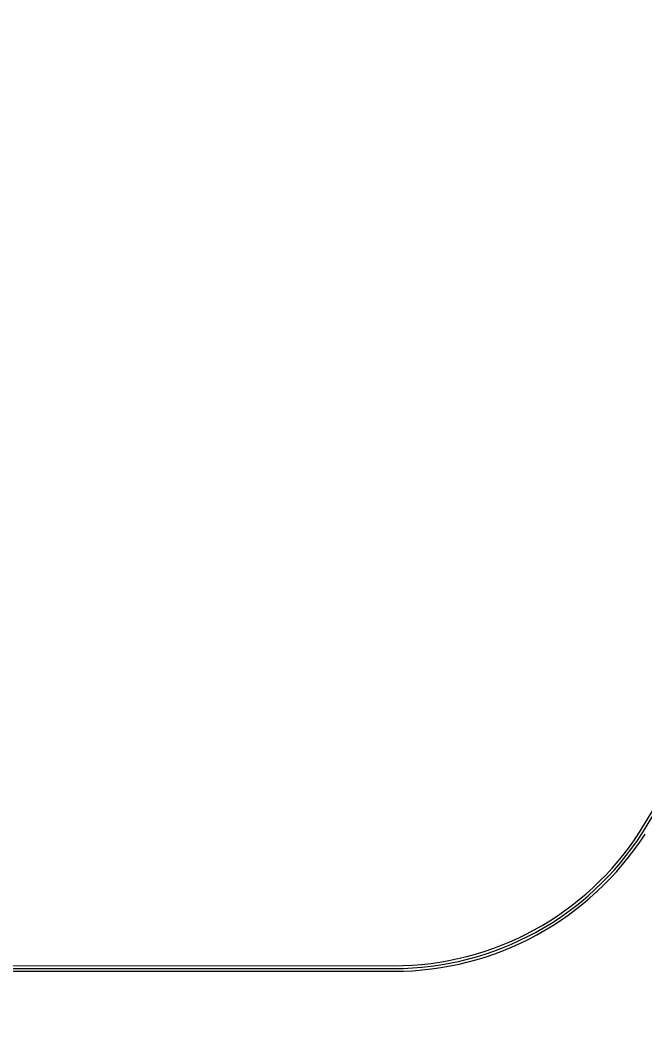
# Model space of a CAD drawing. Header units: millimetres. Extents: x 832728086 to 834530684, y 817551485 to 818349469.
# Drawn here: x 833137341 to 833176587, y 817702289 to 817765065 of the extents above; entities that cross this region are included whole.
import ezdxf

# ---------------------------------------------------------------- set-up
doc = ezdxf.new("R2010")
doc.units = ezdxf.units.MM
doc.header["$LTSCALE"] = 100
doc.layers.add('000-Tactile-l', color=8, linetype='Continuous')

# ---------------------------------------------------------------- blocks, each defined once
blk = doc.blocks.new('tactile')
at = {"layer": '000-Tactile-l', "ltscale": 5e-05}
for p, q in [((834322.281, 817767.797), (834334.714, 817788.379)), ((834322.429, 817767.704), (834334.864, 817788.289)), ((834272.069, 817759.358), (834306.806, 817759.353)), ((834272.069, 817759.183), (834306.806, 817759.178)), ((834272.069, 817759.008), (834306.806, 817759.003))]:
    blk.add_line(p, q, dxfattribs=at)
for radius, start, end in [(18.403, 270, 327.23857), (18.578, 269.99996, 327.2462), (18.753, 269.99991, 327.25374)]:
    blk.add_arc((834306.806, 817777.755), radius, start, end, dxfattribs=at)

msp = doc.modelspace()

# ---------------------------------------------------------------- linework, layer by layer
at = {"ltscale": 5}
msp.add_circle((833186042.1669, 817950476.993), 398992.1588, dxfattribs=at)

# ---------------------------------------------------------------- block references
at = {"layer": '000-Tactile-l', "xscale": 1000, "yscale": 1000, "zscale": 1000}
msp.add_blockref('tactile', (-1145990.4835, -53655.9264), dxfattribs=at)

doc.saveas('drawing.dxf')
